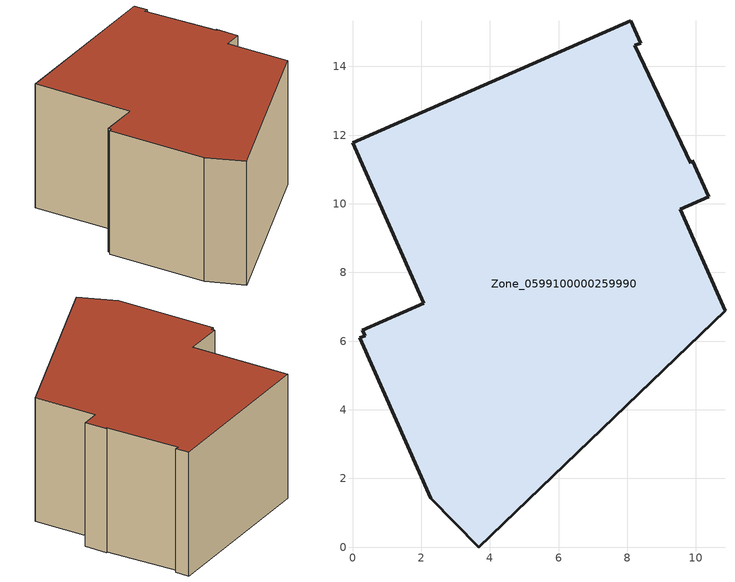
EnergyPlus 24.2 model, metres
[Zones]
Zone_0599100000259990
 floor ground (C_G): 8.22,14.62 9.86,11.19 9.9,11.27 10.37,10.21 9.54,9.84 10.85,6.88 3.67,0 2.28,1.42 0.2,6.11 0.37,6.16 0.29,6.32 2.08,7.1 0,11.78 8.1,15.33 8.39,14.68 z0
 wall outside (C_F): 2.28,1.42 3.67,0 10.85,6.88 9.54,9.84 10.37,10.21 9.9,11.27 9.86,11.19 8.22,14.62 8.39,14.68 8.1,15.33 0,11.78 2.08,7.1 0.29,6.32 0.37,6.16 0.2,6.11 2.28,1.42 z0:6.52
 roof outside (C_R): 2.08,7.1 0.29,6.32 0.37,6.16 0.2,6.11 2.28,1.42 3.67,0 10.85,6.88 9.54,9.84 10.37,10.21 9.9,11.27 9.86,11.19 8.22,14.62 8.39,14.68 8.1,15.33 0,11.78 z6.52
[BUILDING]
Pand.0599100000259990: North Axis=0; Terrain=City; Loads Convergence Tolerance Value=0.04; Temperature Convergence Tolerance Value=0.4; Solar Distribution=FullExterior; Maximum Number of Warmup Days=25; Minimum Number of Warmup Days=1
[Site:Location]
Rotterdam.The.Hague.AP_ZH_NLD Design_Conditions: Latitude=51.96; Longitude=4.45; Time Zone=1; Elevation=-4.5
[SITE:GROUNDTEMPERATURE:BUILDINGSURFACE]
18, 18, 18, 18, 18, 18, 18, 18, 18, 18, 18, 18
[MATERIAL] Thermal Absorptance=0.9; Solar Absorptance=0.7; Visible Absorptance=0.7
Name | Roughness | Thickness | Conductivity | Density | Specific Heat
G.TC.1975-1991 | MediumSmooth | 0.15 | 0.288461 | 540 | 1210
F.TC.1975-1991 | Rough | 0.3 | 0.230769 | 1920 | 840
R.TC.1975-1991 | MediumRough | 0.2 | 0.153846 | 1500 | 1000
[CONSTRUCTION]
C_G: G.TC.1975-1991
C_F: F.TC.1975-1991
C_R: R.TC.1975-1991
[ZONE]
Zone_0599100000259990: Type=1; Multiplier=1; Ceiling Height=Autocalculate; Volume=Autocalculate; Floor Area=autocalculate; Part of Total Floor Area=Yes
[ZONEINFILTRATION:DESIGNFLOWRATE]
Infil_Zone_0599100000259990: Zone or ZoneList or Space or SpaceList=Zone_0599100000259990; Schedule=AlwaysOn; Design Flow Rate Calculation Method=Flow/Area; Flow Rate per Floor Area=0.003; Constant Term Coefficient=1; Temperature Term Coefficient=0; Velocity Term Coefficient=0; Velocity Squared Term Coefficient=0
[HVACTEMPLATE:ZONE:IDEALLOADSAIRSYSTEM]
Zone_0599100000259990: Maximum Heating Supply Air Temperature=50; Minimum Cooling Supply Air Temperature=13; Maximum Heating Supply Air Humidity Ratio=0.0156; Minimum Cooling Supply Air Humidity Ratio=0.0077; Heating Limit=NoLimit; Cooling Limit=NoLimit; Dehumidification Control Type=ConstantSensibleHeatRatio; Cooling Sensible Heat Ratio=0.7; Dehumidification Setpoint=60; Humidification Control Type=None; Humidification Setpoint=30; Outdoor Air Method=None; Outdoor Air Flow Rate per Person=0.00944; Outdoor Air Flow Rate per Zone Floor Area=0; Outdoor Air Flow Rate per Zone=0; Demand Controlled Ventilation Type=None; Outdoor Air Economizer Type=NoEconomizer; Heat Recovery Type=None; Sensible Heat Recovery Effectiveness=0.7; Latent Heat Recovery Effectiveness=0.65
[ZONECONTROL:THERMOSTAT]
ThermostatControl_Zone_0599100000259990: Zone or ZoneList=Zone_0599100000259990; Control Type Schedule=DualSetpointControlType; Control 1=Thermostat_Zone_0599100000259990; Temperature Difference Between Cutout And Setpoint=0
[THERMOSTATSETPOINT:DUALSETPOINT]
Thermostat_Zone_0599100000259990: Heating Setpoint Temperature Schedule=HeatingSetpoint_Zone_0599100000259990; Cooling Setpoint Temperature Schedule=CoolingSetpoint_Zone_0599100000259990
[SCHEDULE:COMPACT]
HeatingSetpoint_Zone_0599100000259990: Through: 12/31, For: AllDays, Until: 24:00, 21
CoolingSetpoint_Zone_0599100000259990: Through: 12/31, For: AllDays, Until: 24:00, 24
DualSetpointControlType: Through: 12/31, For: AllDays, Until: 24:00, 4
AlwaysOn: Through: 12/31, For: AllDays, Until: 24:00, 1
